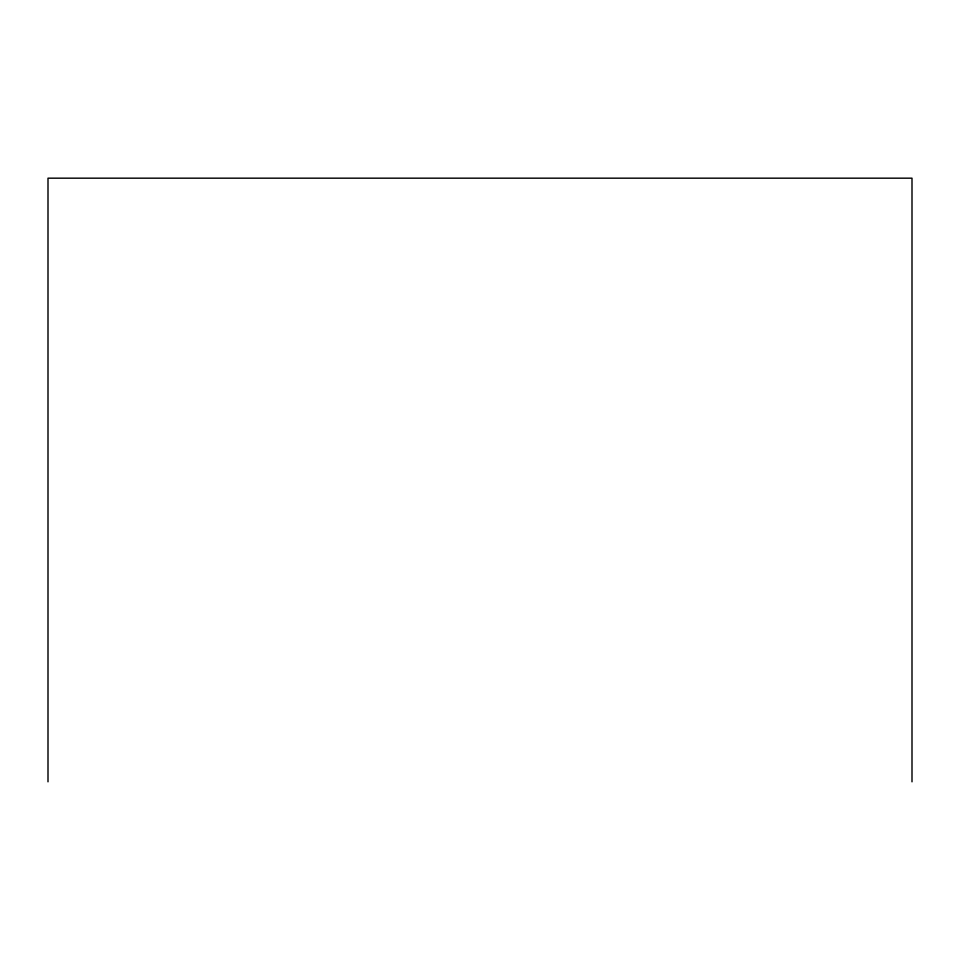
<?xml version="1.0" encoding="UTF-8"?>
<svg xmlns="http://www.w3.org/2000/svg" width="960" height="960" viewBox="0 0 960 960"><rect width="100%" height="100%" fill="white"/><g stroke="black" fill="none" stroke-linecap="round" stroke-linejoin="round"><path stroke-width="1.44" d="M912 781.824L912 178.176L48 178.176L48 781.824"/></g></svg>
